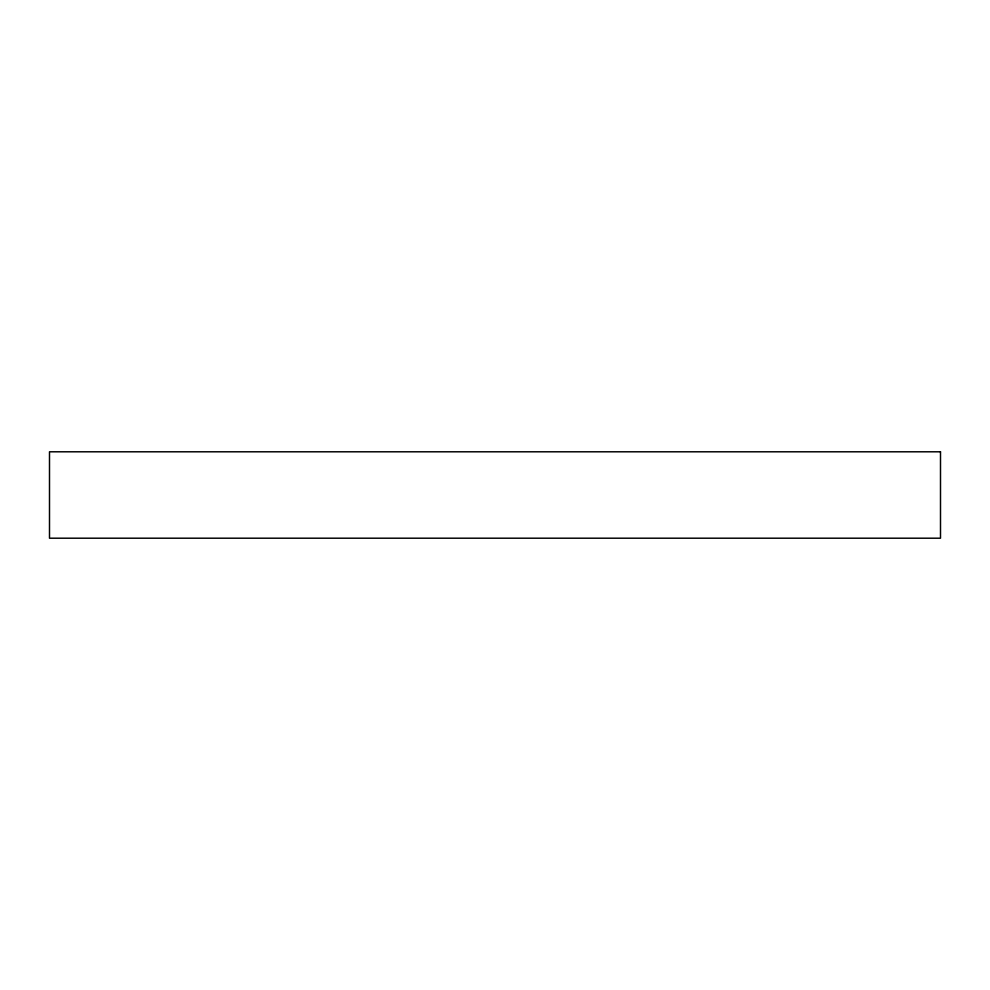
<?xml version="1.0" encoding="UTF-8"?>
<svg xmlns="http://www.w3.org/2000/svg" width="990" height="990" viewBox="0 0 990 990"><rect width="100%" height="100%" fill="white"/><g stroke="black" fill="none" stroke-linecap="round" stroke-linejoin="round"><path stroke-width="1.49" d="M940.5 451.799L49.5 451.799L49.5 538.201L940.5 538.201L940.5 451.799"/></g></svg>
